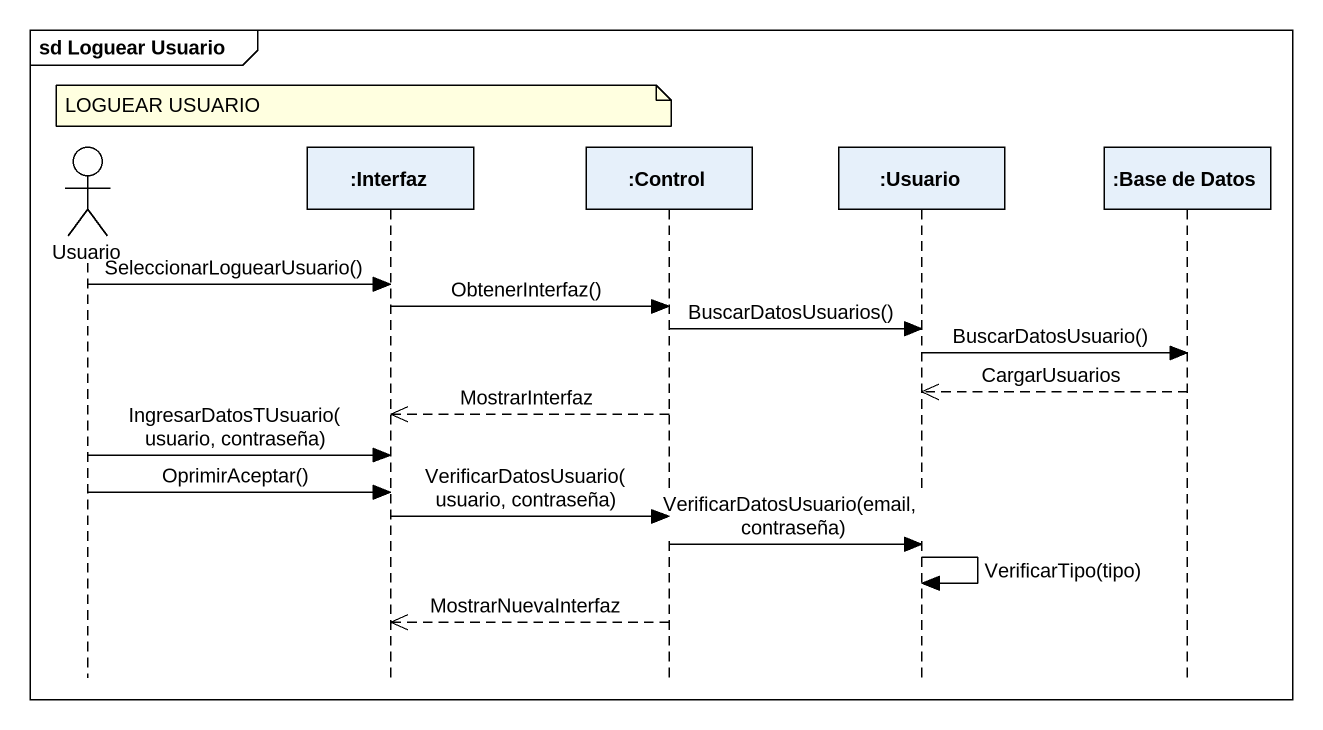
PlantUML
@startuml
mainframe sd Loguear Usuario
hide footbox
actor Usuario
participant ":Interfaz" as Interfaz
participant ":Control" as Control_
participant ":Usuario" as Usuario_2
participant ":Base de Datos" as Base_de_Datos

note over Interfaz : LOGUEAR USUARIO
Usuario -> Interfaz : SeleccionarLoguearUsuario()
Interfaz -> Control_ : ObtenerInterfaz()
Control_ -> Usuario_2 : BuscarDatosUsuarios()
Usuario_2 -> Base_de_Datos : BuscarDatosUsuario()
Base_de_Datos -->> Usuario_2 : CargarUsuarios
Control_ -->> Interfaz : MostrarInterfaz
Usuario -> Interfaz : IngresarDatosTUsuario(usuario, contraseña)
Usuario -> Interfaz : OprimirAceptar()
Interfaz -> Control_ : VerificarDatosUsuario(usuario, contraseña)
Control_ -> Usuario_2 : VerificarDatosUsuario(email,contraseña)
Usuario_2 -> Usuario_2 : VerificarTipo(tipo)
Control_ -->> Interfaz : MostrarNuevaInterfaz
@enduml
